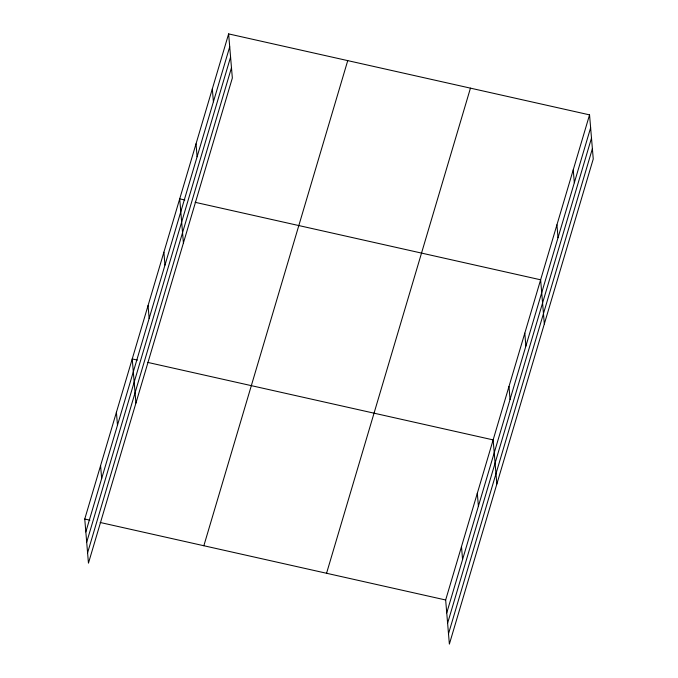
<?xml version="1.0" encoding="UTF-8"?>
<svg xmlns="http://www.w3.org/2000/svg" width="678" height="678" viewBox="0 0 678 678"><rect width="100%" height="100%" fill="white"/><g stroke="black" fill="none" stroke-linecap="round" stroke-linejoin="round"><path stroke-width="1.02" d="M228.63 33.9L232.342 78.012L88.454 563.138L84.75 519.026L228.63 33.9L589.546 114.862L593.25 158.974L449.37 644.1L445.658 599.988L589.546 114.862M85.826 531.925L229.715 46.799M86.691 542.222L230.579 57.105M87.589 552.833L231.478 67.715M203.849 545.739L347.738 60.622M326.559 573.266L470.447 88.148M446.743 612.887L590.631 127.761M447.607 623.184L591.496 138.066M448.497 633.803L592.386 148.677M184.848 199.993L179.712 198.84L183.416 242.961M195.111 202.298L540.629 279.802L544.332 323.923M137.363 360.086L132.227 358.933L135.931 403.046M147.635 362.383L493.143 439.895L496.847 484.007M84.75 519.026L89.877 520.17M100.149 522.475L445.658 599.988M573.241 169.839L574.325 182.746M556.935 224.825L558.019 237.724M524.797 333.169L525.882 346.068M508.975 386.528L510.059 399.427M477.32 493.253L478.397 506.161M461.489 546.621L462.574 559.52M212.324 88.877L213.409 101.776M196.018 143.863L197.103 156.762M163.881 252.208L164.966 265.106M148.058 305.566L149.143 318.465M116.404 412.292L117.489 425.199M100.573 465.659L101.658 478.558"/></g></svg>
